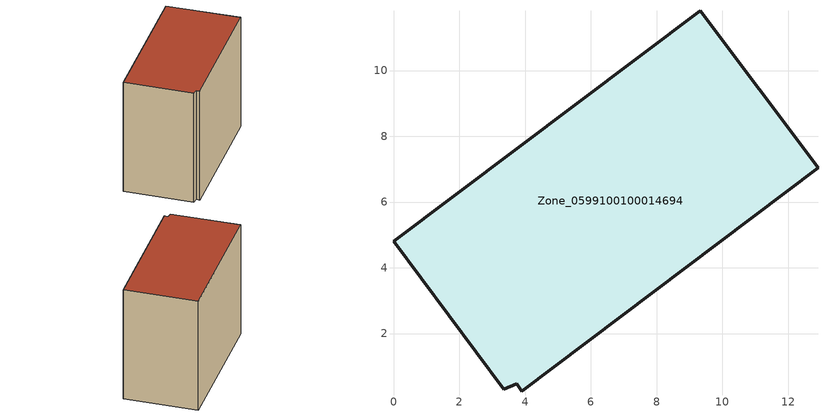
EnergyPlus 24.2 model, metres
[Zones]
Zone_0599100100014694
 floor ground (C_G): 0,4.81 9.33,11.82 12.91,7.04 3.9,0.24 3.74,0.48 3.35,0.31 z0
 wall outside (C_F): 9.33,11.82 0,4.81 3.35,0.31 3.74,0.48 3.9,0.24 12.91,7.04 9.33,11.82 z0:9.79
 roof outside (C_R): 3.9,0.24 12.91,7.04 9.33,11.82 0,4.81 3.35,0.31 3.74,0.48 z9.79
[BUILDING]
Pand.0599100100014694: North Axis=0; Terrain=City; Loads Convergence Tolerance Value=0.04; Temperature Convergence Tolerance Value=0.4; Solar Distribution=FullExterior; Maximum Number of Warmup Days=25; Minimum Number of Warmup Days=1
[Site:Location]
Rotterdam.The.Hague.AP_ZH_NLD Design_Conditions: Latitude=51.96; Longitude=4.45; Time Zone=1; Elevation=-4.5
[SITE:GROUNDTEMPERATURE:BUILDINGSURFACE]
18, 18, 18, 18, 18, 18, 18, 18, 18, 18, 18, 18
[MATERIAL] Thermal Absorptance=0.9; Solar Absorptance=0.7; Visible Absorptance=0.7
Name | Roughness | Thickness | Conductivity | Density | Specific Heat
G.TI.2015-2018 | MediumSmooth | 0.15 | 0.0428571 | 540 | 1210
F.TI.2015-2018 | Rough | 0.3 | 0.0666667 | 1920 | 840
R.TI.2015-2018 | MediumRough | 0.2 | 0.0333333 | 1500 | 1000
[CONSTRUCTION]
C_G: G.TI.2015-2018
C_F: F.TI.2015-2018
C_R: R.TI.2015-2018
[ZONE]
Zone_0599100100014694: Type=1; Multiplier=1; Ceiling Height=Autocalculate; Volume=Autocalculate; Floor Area=autocalculate; Part of Total Floor Area=Yes
[ZONEINFILTRATION:DESIGNFLOWRATE]
Infil_Zone_0599100100014694: Zone or ZoneList or Space or SpaceList=Zone_0599100100014694; Schedule=AlwaysOn; Design Flow Rate Calculation Method=Flow/Area; Flow Rate per Floor Area=0.0015; Constant Term Coefficient=1; Temperature Term Coefficient=0; Velocity Term Coefficient=0; Velocity Squared Term Coefficient=0
[HVACTEMPLATE:ZONE:IDEALLOADSAIRSYSTEM]
Zone_0599100100014694: Maximum Heating Supply Air Temperature=50; Minimum Cooling Supply Air Temperature=13; Maximum Heating Supply Air Humidity Ratio=0.0156; Minimum Cooling Supply Air Humidity Ratio=0.0077; Heating Limit=NoLimit; Cooling Limit=NoLimit; Dehumidification Control Type=ConstantSensibleHeatRatio; Cooling Sensible Heat Ratio=0.7; Dehumidification Setpoint=60; Humidification Control Type=None; Humidification Setpoint=30; Outdoor Air Method=None; Outdoor Air Flow Rate per Person=0.00944; Outdoor Air Flow Rate per Zone Floor Area=0; Outdoor Air Flow Rate per Zone=0; Demand Controlled Ventilation Type=None; Outdoor Air Economizer Type=NoEconomizer; Heat Recovery Type=None; Sensible Heat Recovery Effectiveness=0.7; Latent Heat Recovery Effectiveness=0.65
[ZONECONTROL:THERMOSTAT]
ThermostatControl_Zone_0599100100014694: Zone or ZoneList=Zone_0599100100014694; Control Type Schedule=DualSetpointControlType; Control 1=Thermostat_Zone_0599100100014694; Temperature Difference Between Cutout And Setpoint=0
[THERMOSTATSETPOINT:DUALSETPOINT]
Thermostat_Zone_0599100100014694: Heating Setpoint Temperature Schedule=HeatingSetpoint_Zone_0599100100014694; Cooling Setpoint Temperature Schedule=CoolingSetpoint_Zone_0599100100014694
[SCHEDULE:COMPACT]
HeatingSetpoint_Zone_0599100100014694: Through: 12/31, For: AllDays, Until: 24:00, 21
CoolingSetpoint_Zone_0599100100014694: Through: 12/31, For: AllDays, Until: 24:00, 24
DualSetpointControlType: Through: 12/31, For: AllDays, Until: 24:00, 4
AlwaysOn: Through: 12/31, For: AllDays, Until: 24:00, 1
